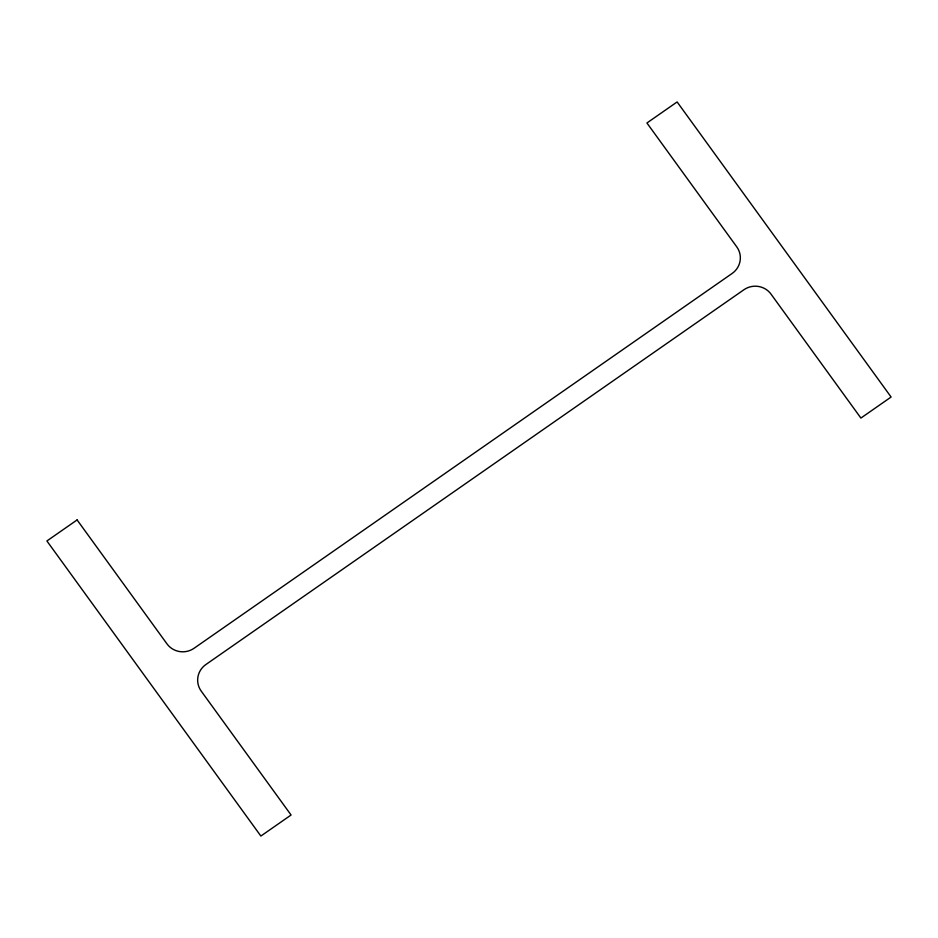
<?xml version="1.0" encoding="UTF-8"?>
<svg xmlns="http://www.w3.org/2000/svg" width="938" height="938" viewBox="0 0 938 938"><rect width="100%" height="100%" fill="white"/><g stroke="black" fill="none" stroke-linecap="round" stroke-linejoin="round"><path stroke-width="1.41" d="M77.104 519.933L46.9 540.968L260.87 836.051L291.073 815.016L201.213 691.095A19.475 19.03 -8.1 0 1 205.891 664.526L743.904 289.748A19.475 19.03 -8.1 0 1 771.036 294.145L860.896 418.067L891.1 397.032L677.13 101.949L646.927 122.984L736.787 246.905A19.475 19.03 -8.1 0 1 732.109 273.474L194.096 648.252A19.475 19.03 -8.1 0 1 166.964 643.855L77.104 519.933"/></g></svg>
